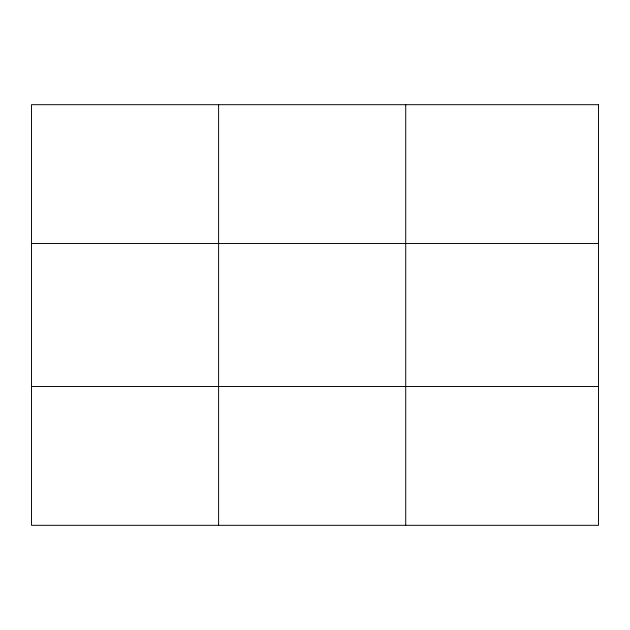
<?xml version="1.0" encoding="UTF-8"?>
<svg xmlns="http://www.w3.org/2000/svg" width="630" height="630" viewBox="0 0 630 630"><rect width="100%" height="100%" fill="white"/><g stroke="black" fill="none" stroke-linecap="round" stroke-linejoin="round"><path stroke-width="0.94" d="M218.61 104.69L218.61 525.31M405.72 104.69L405.72 525.31M31.5 243.495L598.5 243.495M31.5 386.505L598.5 386.505M598.5 104.69L598.5 525.31L31.5 525.31L31.5 104.69L598.5 104.69"/></g></svg>
